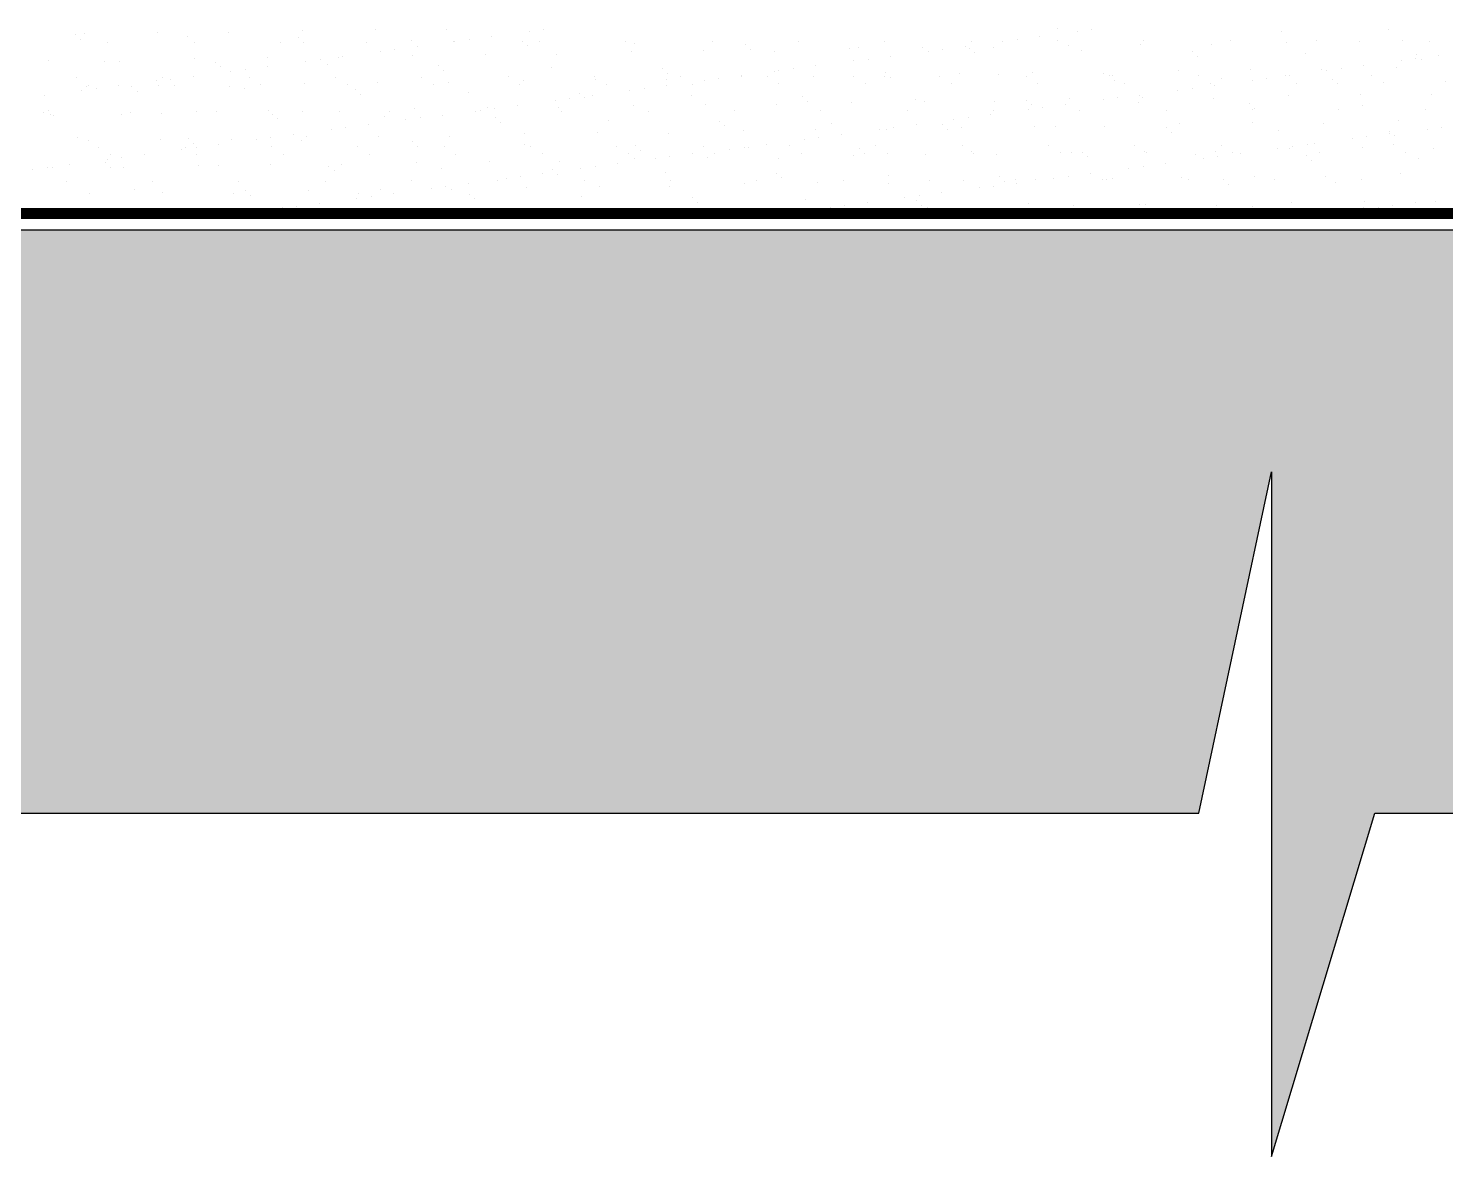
# Model space of a CAD drawing. Header units: centimetres. Extents: x -5119 to 2082, y -6603 to -947.
# Drawn here: x -82.9 to 19.2, y -3573 to -3491.7 of the extents above; entities that cross this region are included whole.
import ezdxf

# ---------------------------------------------------------------- set-up
doc = ezdxf.new("R2010")
doc.units = ezdxf.units.CM
doc.header["$LTSCALE"] = 100
doc.header["$MEASUREMENT"] = 0
for name, color, linetype in [('A807-Details-Railing and Cat ladder$0$A-CONC', 5, 'Continuous'), ('A807-Details-Railing and Cat ladder$0$A-HATCH-14', 14, 'Continuous'), ('A807-Details-Railing and Cat ladder$0$A-HATH-CONC', 253, 'Continuous'), ('A807-Details-Railing and Cat ladder$0$A-WATERPROOFING', 7, 'Continuous'), ('A807-Details-Railing and Cat ladder$0$railiing', 7, 'Continuous')]:
    doc.layers.add(name, color=color, linetype=linetype)

msp = doc.modelspace()

# ---------------------------------------------------------------- hatches: boundary and pattern name
at = {"layer": 'A807-Details-Railing and Cat ladder$0$A-HATH-CONC', "ltscale": 0.8}
msp.add_hatch(color=256, dxfattribs=at).paths.add_polyline_path([(6.666, -3523.653), (6.666, -3572.994), (14.122, -3548.26), (196.591, -3548.26), (196.591, -3506.241), (-202.54, -3506.241), (-202.54, -3548.26), (1.44, -3548.26)])

# ---------------------------------------------------------------- linework, layer by layer
at = {"layer": 'A807-Details-Railing and Cat ladder$0$A-CONC'}
msp.add_line((196.771, -3506.241), (-202.753, -3506.241), dxfattribs=at)
at = {"layer": 'A807-Details-Railing and Cat ladder$0$A-HATCH-14', "linetype": 'Continuous'}
for p, q in [((-79.523, -3492.146), (-79.523, -3492.146)), ((-79.155, -3492.483), (-79.155, -3492.483)), ((-78.848, -3492.072), (-78.848, -3492.072)), ((-73.619, -3492.005), (-73.619, -3492.005)), ((-71.412, -3492.322), (-71.412, -3492.322)), ((-68.509, -3492.029), (-68.509, -3492.029)), ((-63.418, -3492.391), (-63.418, -3492.391)), ((-63.114, -3491.835), (-63.114, -3491.835)), ((-57.885, -3491.768), (-57.885, -3491.768)), ((-52.775, -3491.793), (-52.775, -3491.793)), ((-51.123, -3492.532), (-51.123, -3492.532)), ((-49.499, -3492.318), (-49.499, -3492.318)), ((-46.785, -3491.961), (-46.785, -3491.961)), ((-45.745, -3491.824), (-45.745, -3491.824)), ((-11.641, -3492.506), (-11.641, -3492.506)), ((-10.017, -3492.292), (-10.017, -3492.292)), ((-8.731, -3491.711), (-8.731, -3491.711)), ((-7.303, -3491.935), (-7.303, -3491.935)), ((-6.264, -3491.798), (-6.264, -3491.798)), ((7.374, -3491.956), (7.374, -3491.956)), ((15.117, -3491.795), (15.117, -3491.795)), ((-77.177, -3492.737), (-77.177, -3492.737)), ((-70.956, -3492.725), (-70.956, -3492.725)), ((-64.736, -3492.714), (-64.736, -3492.714)), ((-63.05, -3492.728), (-63.05, -3492.728)), ((-58.515, -3492.703), (-58.515, -3492.703)), ((-57.539, -3493.376), (-57.539, -3493.376)), ((-56.5, -3493.239), (-56.5, -3493.239)), ((-55.307, -3492.567), (-55.307, -3492.567)), ((-54.876, -3493.026), (-54.876, -3493.026)), ((-52.294, -3492.691), (-52.294, -3492.691)), ((-52.162, -3492.668), (-52.162, -3492.668)), ((-47.314, -3492.636), (-47.314, -3492.636)), ((-46.945, -3492.973), (-46.945, -3492.973)), ((-46.073, -3492.68), (-46.073, -3492.68)), ((-39.852, -3492.669), (-39.852, -3492.669)), ((-39.449, -3493.405), (-39.449, -3493.405)), ((-39.202, -3492.813), (-39.202, -3492.813)), ((-34.22, -3493.338), (-34.22, -3493.338)), ((-33.631, -3492.657), (-33.631, -3492.657)), ((-31.209, -3492.881), (-31.209, -3492.881)), ((-30.841, -3493.219), (-30.841, -3493.219)), ((-29.11, -3493.362), (-29.11, -3493.362)), ((-27.41, -3492.646), (-27.41, -3492.646)), ((-23.715, -3493.168), (-23.715, -3493.168)), ((-23.098, -3493.058), (-23.098, -3493.058)), ((-21.189, -3492.635), (-21.189, -3492.635)), ((-18.486, -3493.101), (-18.486, -3493.101)), ((-18.058, -3493.351), (-18.058, -3493.351)), ((-17.018, -3493.214), (-17.018, -3493.214)), ((-15.394, -3493), (-15.394, -3493)), ((-15.104, -3493.127), (-15.104, -3493.127)), ((-14.969, -3492.624), (-14.969, -3492.624)), ((-14.736, -3493.464), (-14.736, -3493.464)), ((-13.376, -3493.126), (-13.376, -3493.126)), ((-12.681, -3492.643), (-12.681, -3492.643)), ((-8.748, -3492.612), (-8.748, -3492.612)), ((-7.981, -3492.932), (-7.981, -3492.932)), ((-6.993, -3493.303), (-6.993, -3493.303)), ((-2.752, -3492.865), (-2.752, -3492.865)), ((-2.527, -3492.601), (-2.527, -3492.601)), ((1, -3493.372), (1, -3493.372)), ((2.359, -3492.889), (2.359, -3492.889)), ((3.694, -3492.59), (3.694, -3492.59)), ((7.754, -3492.695), (7.754, -3492.695)), ((9.111, -3493.549), (9.111, -3493.549)), ((9.915, -3492.578), (9.915, -3492.578)), ((12.983, -3492.628), (12.983, -3492.628)), ((16.136, -3492.567), (16.136, -3492.567)), ((18.093, -3492.653), (18.093, -3492.653)), ((-81.424, -3494.048), (-81.424, -3494.048)), ((-77.417, -3494.075), (-77.417, -3494.075)), ((-76.314, -3494.072), (-76.314, -3494.072)), ((-70.918, -3493.878), (-70.918, -3493.878)), ((-69.423, -3494.144), (-69.423, -3494.144)), ((-69.055, -3494.481), (-69.055, -3494.481)), ((-65.689, -3493.811), (-65.689, -3493.811)), ((-65.63, -3494.442), (-65.63, -3494.442)), ((-62.917, -3494.084), (-62.917, -3494.084)), ((-61.877, -3493.947), (-61.877, -3493.947)), ((-61.312, -3494.321), (-61.312, -3494.321)), ((-60.579, -3493.836), (-60.579, -3493.836)), ((-60.253, -3493.734), (-60.253, -3493.734)), ((-55.184, -3493.641), (-55.184, -3493.641)), ((-53.319, -3494.389), (-53.319, -3494.389)), ((-49.955, -3493.575), (-49.955, -3493.575)), ((-45.207, -3494.566), (-45.207, -3494.566)), ((-44.845, -3493.599), (-44.845, -3493.599)), ((-26.148, -3494.416), (-26.148, -3494.416)), ((-23.435, -3494.059), (-23.435, -3494.059)), ((-22.395, -3493.922), (-22.395, -3493.922)), ((-20.771, -3493.708), (-20.771, -3493.708)), ((1.368, -3493.709), (1.368, -3493.709)), ((13.334, -3494.39), (13.334, -3494.39)), ((15.684, -3494.501), (15.684, -3494.501)), ((16.047, -3494.033), (16.047, -3494.033)), ((17.087, -3493.896), (17.087, -3493.896)), ((17.105, -3493.617), (17.105, -3493.617)), ((17.473, -3493.955), (17.473, -3493.955)), ((18.711, -3493.682), (18.711, -3493.682)), ((-79.439, -3495.27), (-79.439, -3495.27)), ((-73.671, -3495.5), (-73.671, -3495.5)), ((-73.218, -3495.259), (-73.218, -3495.259)), ((-72.631, -3495.363), (-72.631, -3495.363)), ((-71.007, -3495.149), (-71.007, -3495.149)), ((-68.294, -3494.792), (-68.294, -3494.792)), ((-67.254, -3494.655), (-67.254, -3494.655)), ((-66.997, -3495.248), (-66.997, -3495.248)), ((-60.776, -3495.236), (-60.776, -3495.236)), ((-54.555, -3495.225), (-54.555, -3495.225)), ((-52.95, -3494.727), (-52.95, -3494.727)), ((-48.335, -3495.214), (-48.335, -3495.214)), ((-47.254, -3495.447), (-47.254, -3495.447)), ((-42.114, -3495.202), (-42.114, -3495.202)), ((-42.025, -3495.381), (-42.025, -3495.381)), ((-37.214, -3494.635), (-37.214, -3494.635)), ((-36.915, -3495.405), (-36.915, -3495.405)), ((-36.846, -3494.972), (-36.846, -3494.972)), ((-35.893, -3495.191), (-35.893, -3495.191)), ((-34.189, -3495.474), (-34.189, -3495.474)), ((-33.149, -3495.337), (-33.149, -3495.337)), ((-31.525, -3495.124), (-31.525, -3495.124)), ((-31.519, -3495.211), (-31.519, -3495.211)), ((-29.672, -3495.18), (-29.672, -3495.18)), ((-29.103, -3494.811), (-29.103, -3494.811)), ((-28.812, -3494.766), (-28.812, -3494.766)), ((-27.772, -3494.63), (-27.772, -3494.63)), ((-26.29, -3495.144), (-26.29, -3495.144)), ((-23.451, -3495.168), (-23.451, -3495.168)), ((-21.18, -3495.169), (-21.18, -3495.169)), ((-21.109, -3494.88), (-21.109, -3494.88)), ((-20.741, -3495.217), (-20.741, -3495.217)), ((-17.23, -3495.157), (-17.23, -3495.157)), ((-15.785, -3494.974), (-15.785, -3494.974)), ((-12.998, -3495.057), (-12.998, -3495.057)), ((-11.009, -3495.146), (-11.009, -3495.146)), ((-10.556, -3494.908), (-10.556, -3494.908)), ((-5.446, -3494.932), (-5.446, -3494.932)), ((-5.005, -3495.125), (-5.005, -3495.125)), ((-4.788, -3495.135), (-4.788, -3495.135)), ((-4.637, -3495.463), (-4.637, -3495.463)), ((-0.05, -3494.738), (-0.05, -3494.738)), ((1.432, -3495.123), (1.432, -3495.123)), ((3.106, -3495.302), (3.106, -3495.302)), ((5.179, -3494.671), (5.179, -3494.671)), ((5.293, -3495.449), (5.293, -3495.449)), ((6.333, -3495.312), (6.333, -3495.312)), ((7.653, -3495.112), (7.653, -3495.112)), ((7.957, -3495.098), (7.957, -3495.098)), ((10.289, -3494.696), (10.289, -3494.696)), ((10.67, -3494.741), (10.67, -3494.741)), ((11.1, -3495.37), (11.1, -3495.37)), ((11.71, -3494.604), (11.71, -3494.604)), ((13.874, -3495.101), (13.874, -3495.101)), ((19.211, -3495.547), (19.211, -3495.547)), ((-81.761, -3496.565), (-81.761, -3496.565)), ((-79.048, -3496.208), (-79.048, -3496.208)), ((-78.723, -3495.921), (-78.723, -3495.921)), ((-78.597, -3495.807), (-78.597, -3495.807)), ((-78.008, -3496.071), (-78.008, -3496.071)), ((-76.384, -3495.857), (-76.384, -3495.857)), ((-75.428, -3495.897), (-75.428, -3495.897)), ((-75.06, -3496.235), (-75.06, -3496.235)), ((-73.494, -3495.854), (-73.494, -3495.854)), ((-72.376, -3495.796), (-72.376, -3495.796)), ((-68.383, -3495.878), (-68.383, -3495.878)), ((-67.317, -3496.074), (-67.317, -3496.074)), ((-66.155, -3495.784), (-66.155, -3495.784)), ((-62.988, -3495.684), (-62.988, -3495.684)), ((-59.934, -3495.773), (-59.934, -3495.773)), ((-59.324, -3496.143), (-59.324, -3496.143)), ((-58.956, -3496.48), (-58.956, -3496.48)), ((-57.759, -3495.617), (-57.759, -3495.617)), ((-53.713, -3495.762), (-53.713, -3495.762)), ((-52.649, -3495.642), (-52.649, -3495.642)), ((-51.213, -3496.319), (-51.213, -3496.319)), ((-47.492, -3495.75), (-47.492, -3495.75)), ((-43.219, -3496.388), (-43.219, -3496.388)), ((-42.28, -3496.54), (-42.28, -3496.54)), ((-41.271, -3495.739), (-41.271, -3495.739)), ((-39.566, -3496.182), (-39.566, -3496.182)), ((-38.526, -3496.045), (-38.526, -3496.045)), ((-36.902, -3495.832), (-36.902, -3495.832)), ((-35.108, -3496.565), (-35.108, -3496.565)), ((-35.05, -3495.728), (-35.05, -3495.728)), ((-28.83, -3495.716), (-28.83, -3495.716)), ((-22.609, -3495.705), (-22.609, -3495.705)), ((-16.388, -3495.694), (-16.388, -3495.694)), ((-10.167, -3495.683), (-10.167, -3495.683)), ((-3.946, -3495.671), (-3.946, -3495.671)), ((-2.798, -3496.514), (-2.798, -3496.514)), ((-0.084, -3496.157), (-0.084, -3496.157)), ((0.955, -3496.02), (0.955, -3496.02)), ((2.275, -3495.66), (2.275, -3495.66)), ((2.579, -3495.806), (2.579, -3495.806)), ((7.88, -3496.544), (7.88, -3496.544)), ((8.496, -3495.649), (8.496, -3495.649)), ((11.468, -3495.708), (11.468, -3495.708)), ((13.109, -3496.477), (13.109, -3496.477)), ((14.717, -3495.637), (14.717, -3495.637)), ((18.219, -3496.502), (18.219, -3496.502)), ((-55.058, -3497.49), (-55.058, -3497.49)), ((-50.321, -3497.598), (-50.321, -3497.598)), ((-49.829, -3497.424), (-49.829, -3497.424)), ((-49.281, -3497.461), (-49.281, -3497.461)), ((-47.657, -3497.247), (-47.657, -3497.247)), ((-44.943, -3496.89), (-44.943, -3496.89)), ((-44.719, -3497.448), (-44.719, -3497.448)), ((-43.904, -3496.753), (-43.904, -3496.753)), ((-42.851, -3496.725), (-42.851, -3496.725)), ((-39.324, -3497.254), (-39.324, -3497.254)), ((-34.095, -3497.187), (-34.095, -3497.187)), ((-28.984, -3497.212), (-28.984, -3497.212)), ((-27.115, -3496.633), (-27.115, -3496.633)), ((-26.746, -3496.971), (-26.746, -3496.971)), ((-23.589, -3497.017), (-23.589, -3497.017)), ((-19.576, -3497.637), (-19.576, -3497.637)), ((-19.003, -3496.81), (-19.003, -3496.81)), ((-18.36, -3496.95), (-18.36, -3496.95)), ((-13.355, -3497.626), (-13.355, -3497.626)), ((-13.25, -3496.975), (-13.25, -3496.975)), ((-11.01, -3496.878), (-11.01, -3496.878)), ((-10.839, -3497.572), (-10.839, -3497.572)), ((-10.642, -3497.216), (-10.642, -3497.216)), ((-9.799, -3497.436), (-9.799, -3497.436)), ((-8.175, -3497.222), (-8.175, -3497.222)), ((-7.855, -3496.781), (-7.855, -3496.781)), ((-7.134, -3497.614), (-7.134, -3497.614)), ((-5.462, -3496.864), (-5.462, -3496.864)), ((-4.422, -3496.728), (-4.422, -3496.728)), ((-2.899, -3497.055), (-2.899, -3497.055)), ((-2.626, -3496.714), (-2.626, -3496.714)), ((-0.913, -3497.603), (-0.913, -3497.603)), ((2.484, -3496.738), (2.484, -3496.738)), ((5.095, -3497.124), (5.095, -3497.124)), ((5.307, -3497.592), (5.307, -3497.592)), ((5.463, -3497.461), (5.463, -3497.461)), ((11.528, -3497.581), (11.528, -3497.581)), ((13.206, -3497.3), (13.206, -3497.3)), ((17.749, -3497.569), (17.749, -3497.569)), ((-81.785, -3497.75), (-81.785, -3497.75)), ((-81.433, -3497.651), (-81.433, -3497.651)), ((-81.298, -3497.897), (-81.298, -3497.897)), ((-81.065, -3497.988), (-81.065, -3497.988)), ((-76.188, -3497.921), (-76.188, -3497.921)), ((-75.564, -3497.739), (-75.564, -3497.739)), ((-73.322, -3497.827), (-73.322, -3497.827)), ((-70.792, -3497.727), (-70.792, -3497.727)), ((-69.343, -3497.728), (-69.343, -3497.728)), ((-65.563, -3497.66), (-65.563, -3497.66)), ((-65.329, -3497.896), (-65.329, -3497.896)), ((-64.961, -3498.233), (-64.961, -3498.233)), ((-63.122, -3497.716), (-63.122, -3497.716)), ((-60.453, -3497.685), (-60.453, -3497.685)), ((-58.411, -3498.663), (-58.411, -3498.663)), ((-57.218, -3498.073), (-57.218, -3498.073)), ((-56.901, -3497.705), (-56.901, -3497.705)), ((-55.698, -3498.306), (-55.698, -3498.306)), ((-54.658, -3498.169), (-54.658, -3498.169)), ((-53.034, -3497.955), (-53.034, -3497.955)), ((-50.68, -3497.694), (-50.68, -3497.694)), ((-49.224, -3498.141), (-49.224, -3498.141)), ((-48.856, -3498.479), (-48.856, -3498.479)), ((-44.46, -3497.682), (-44.46, -3497.682)), ((-41.113, -3498.318), (-41.113, -3498.318)), ((-38.239, -3497.671), (-38.239, -3497.671)), ((-33.12, -3498.386), (-33.12, -3498.386)), ((-32.018, -3497.66), (-32.018, -3497.66)), ((-25.797, -3497.648), (-25.797, -3497.648)), ((-25.008, -3498.563), (-25.008, -3498.563)), ((-18.929, -3498.638), (-18.929, -3498.638)), ((-17.015, -3498.632), (-17.015, -3498.632)), ((-16.216, -3498.28), (-16.216, -3498.28)), ((-15.176, -3498.143), (-15.176, -3498.143)), ((-13.552, -3497.93), (-13.552, -3497.93)), ((0.075, -3498.587), (0.075, -3498.587)), ((5.304, -3498.52), (5.304, -3498.52)), ((10.414, -3498.545), (10.414, -3498.545)), ((15.81, -3498.35), (15.81, -3498.35)), ((-79.327, -3499.58), (-79.327, -3499.58)), ((-71.334, -3499.649), (-71.334, -3499.649)), ((-65.412, -3499.585), (-65.412, -3499.585)), ((-63.788, -3499.371), (-63.788, -3499.371)), ((-62.862, -3499.533), (-62.862, -3499.533)), ((-61.075, -3499.014), (-61.075, -3499.014)), ((-60.035, -3498.877), (-60.035, -3498.877)), ((-57.633, -3499.466), (-57.633, -3499.466)), ((-52.523, -3499.491), (-52.523, -3499.491)), ((-47.128, -3499.297), (-47.128, -3499.297)), ((-41.899, -3499.23), (-41.899, -3499.23)), ((-36.789, -3499.254), (-36.789, -3499.254)), ((-32.751, -3498.724), (-32.751, -3498.724)), ((-31.393, -3499.06), (-31.393, -3499.06)), ((-26.164, -3498.993), (-26.164, -3498.993)), ((-25.93, -3499.559), (-25.93, -3499.559)), ((-24.306, -3499.345), (-24.306, -3499.345)), ((-21.593, -3498.988), (-21.593, -3498.988)), ((-21.054, -3499.018), (-21.054, -3499.018)), ((-20.553, -3498.851), (-20.553, -3498.851)), ((-16.647, -3498.969), (-16.647, -3498.969)), ((-15.659, -3498.823), (-15.659, -3498.823)), ((-10.43, -3498.757), (-10.43, -3498.757)), ((-8.904, -3498.808), (-8.904, -3498.808)), ((-5.32, -3498.781), (-5.32, -3498.781)), ((-0.91, -3498.877), (-0.91, -3498.877)), ((-0.542, -3499.214), (-0.542, -3499.214)), ((7.201, -3499.054), (7.201, -3499.054)), ((12.512, -3499.67), (12.512, -3499.67)), ((13.551, -3499.534), (13.551, -3499.534)), ((15.176, -3499.32), (15.176, -3499.32)), ((15.194, -3499.122), (15.194, -3499.122)), ((15.562, -3499.46), (15.562, -3499.46)), ((17.889, -3498.962), (17.889, -3498.962)), ((18.929, -3498.826), (18.929, -3498.826)), ((-78.597, -3499.77), (-78.597, -3499.77)), ((-77.826, -3500.272), (-77.826, -3500.272)), ((-73.368, -3499.703), (-73.368, -3499.703)), ((-71.829, -3500.43), (-71.829, -3500.43)), ((-71.605, -3500.261), (-71.605, -3500.261)), ((-70.966, -3499.987), (-70.966, -3499.987)), ((-70.789, -3500.293), (-70.789, -3500.293)), ((-69.165, -3500.079), (-69.165, -3500.079)), ((-68.258, -3499.728), (-68.258, -3499.728)), ((-66.452, -3499.722), (-66.452, -3499.722)), ((-65.384, -3500.25), (-65.384, -3500.25)), ((-63.223, -3499.826), (-63.223, -3499.826)), ((-59.163, -3500.239), (-59.163, -3500.239)), ((-55.229, -3499.894), (-55.229, -3499.894)), ((-54.861, -3500.232), (-54.861, -3500.232)), ((-52.942, -3500.227), (-52.942, -3500.227)), ((-47.118, -3500.071), (-47.118, -3500.071)), ((-46.721, -3500.216), (-46.721, -3500.216)), ((-40.5, -3500.205), (-40.5, -3500.205)), ((-39.125, -3500.14), (-39.125, -3500.14)), ((-38.757, -3500.477), (-38.757, -3500.477)), ((-34.279, -3500.193), (-34.279, -3500.193)), ((-32.347, -3500.404), (-32.347, -3500.404)), ((-31.308, -3500.267), (-31.308, -3500.267)), ((-31.014, -3500.316), (-31.014, -3500.316)), ((-29.683, -3500.053), (-29.683, -3500.053)), ((-28.059, -3500.182), (-28.059, -3500.182)), ((-26.97, -3499.696), (-26.97, -3499.696)), ((-23.02, -3500.385), (-23.02, -3500.385)), ((-21.838, -3500.171), (-21.838, -3500.171)), ((-20.995, -3500.707), (-20.995, -3500.707)), ((-15.617, -3500.159), (-15.617, -3500.159)), ((-14.909, -3500.562), (-14.909, -3500.562)), ((-14.774, -3500.696), (-14.774, -3500.696)), ((-9.396, -3500.148), (-9.396, -3500.148)), ((-8.554, -3500.685), (-8.554, -3500.685)), ((-7.729, -3500.63), (-7.729, -3500.63)), ((-6.916, -3500.63), (-6.916, -3500.63)), ((-3.175, -3500.137), (-3.175, -3500.137)), ((-2.5, -3500.563), (-2.5, -3500.563)), ((-2.333, -3500.673), (-2.333, -3500.673)), ((2.61, -3500.587), (2.61, -3500.587)), ((3.046, -3500.125), (3.046, -3500.125)), ((3.888, -3500.662), (3.888, -3500.662)), ((7.135, -3500.378), (7.135, -3500.378)), ((8.006, -3500.393), (8.006, -3500.393)), ((8.174, -3500.241), (8.174, -3500.241)), ((9.267, -3500.114), (9.267, -3500.114)), ((9.798, -3500.028), (9.798, -3500.028)), ((10.109, -3500.651), (10.109, -3500.651)), ((13.235, -3500.326), (13.235, -3500.326)), ((15.488, -3500.103), (15.488, -3500.103)), ((16.33, -3500.64), (16.33, -3500.64)), ((18.345, -3500.351), (18.345, -3500.351)), ((-81.544, -3501.709), (-81.544, -3501.709)), ((-79.92, -3501.495), (-79.92, -3501.495)), ((-77.339, -3501.402), (-77.339, -3501.402)), ((-77.206, -3501.138), (-77.206, -3501.138)), ((-76.983, -3500.809), (-76.983, -3500.809)), ((-76.166, -3501.001), (-76.166, -3501.001)), ((-74.542, -3500.787), (-74.542, -3500.787)), ((-70.762, -3500.798), (-70.762, -3500.798)), ((-70.667, -3501.576), (-70.667, -3501.576)), ((-69.228, -3501.579), (-69.228, -3501.579)), ((-65.438, -3501.509), (-65.438, -3501.509)), ((-64.541, -3500.787), (-64.541, -3500.787)), ((-61.234, -3501.648), (-61.234, -3501.648)), ((-60.327, -3501.534), (-60.327, -3501.534)), ((-58.321, -3500.775), (-58.321, -3500.775)), ((-54.932, -3501.339), (-54.932, -3501.339)), ((-52.1, -3500.764), (-52.1, -3500.764)), ((-49.703, -3501.273), (-49.703, -3501.273)), ((-45.879, -3500.753), (-45.879, -3500.753)), ((-44.593, -3501.297), (-44.593, -3501.297)), ((-42.062, -3501.683), (-42.062, -3501.683)), ((-40.438, -3501.469), (-40.438, -3501.469)), ((-39.658, -3500.741), (-39.658, -3500.741)), ((-39.198, -3501.103), (-39.198, -3501.103)), ((-37.724, -3501.112), (-37.724, -3501.112)), ((-36.685, -3500.975), (-36.685, -3500.975)), ((-35.061, -3500.761), (-35.061, -3500.761)), ((-33.969, -3501.036), (-33.969, -3501.036)), ((-33.437, -3500.73), (-33.437, -3500.73)), ((-28.859, -3501.061), (-28.859, -3501.061)), ((-27.216, -3500.719), (-27.216, -3500.719)), ((-23.463, -3500.866), (-23.463, -3500.866)), ((-22.652, -3500.722), (-22.652, -3500.722)), ((-18.234, -3500.8), (-18.234, -3500.8)), ((-13.124, -3500.824), (-13.124, -3500.824)), ((-6.547, -3500.968), (-6.547, -3500.968)), ((-2.58, -3501.657), (-2.58, -3501.657)), ((-0.956, -3501.443), (-0.956, -3501.443)), ((1.196, -3500.807), (1.196, -3500.807)), ((1.757, -3501.086), (1.757, -3501.086)), ((2.797, -3500.949), (2.797, -3500.949)), ((4.421, -3500.736), (4.421, -3500.736)), ((9.189, -3500.876), (9.189, -3500.876)), ((9.557, -3501.213), (9.557, -3501.213)), ((17.3, -3501.052), (17.3, -3501.052)), ((-82.583, -3501.846), (-82.583, -3501.846)), ((-81.172, -3501.746), (-81.172, -3501.746)), ((-80.172, -3502.752), (-80.172, -3502.752)), ((-76.971, -3501.74), (-76.971, -3501.74)), ((-76.062, -3501.77), (-76.062, -3501.77)), ((-73.951, -3502.741), (-73.951, -3502.741)), ((-67.73, -3502.73), (-67.73, -3502.73)), ((-61.509, -3502.718), (-61.509, -3502.718)), ((-60.866, -3501.985), (-60.866, -3501.985)), ((-55.288, -3502.707), (-55.288, -3502.707)), ((-53.123, -3501.824), (-53.123, -3501.824)), ((-49.067, -3502.696), (-49.067, -3502.696)), ((-48.479, -3502.528), (-48.479, -3502.528)), ((-47.439, -3502.391), (-47.439, -3502.391)), ((-45.815, -3502.177), (-45.815, -3502.177)), ((-45.13, -3501.893), (-45.13, -3501.893)), ((-44.762, -3502.23), (-44.762, -3502.23)), ((-43.102, -3501.82), (-43.102, -3501.82)), ((-42.846, -3502.685), (-42.846, -3502.685)), ((-37.019, -3502.07), (-37.019, -3502.07)), ((-36.625, -3502.673), (-36.625, -3502.673)), ((-30.404, -3502.662), (-30.404, -3502.662)), ((-29.025, -3502.138), (-29.025, -3502.138)), ((-28.657, -3502.476), (-28.657, -3502.476)), ((-24.184, -3502.651), (-24.184, -3502.651)), ((-20.914, -3502.315), (-20.914, -3502.315)), ((-17.963, -3502.639), (-17.963, -3502.639)), ((-15.533, -3502.672), (-15.533, -3502.672)), ((-12.921, -3502.384), (-12.921, -3502.384)), ((-12.552, -3502.721), (-12.552, -3502.721)), ((-11.742, -3502.628), (-11.742, -3502.628)), ((-10.304, -3502.606), (-10.304, -3502.606)), ((-8.997, -3502.502), (-8.997, -3502.502)), ((-7.957, -3502.365), (-7.957, -3502.365)), ((-6.333, -3502.151), (-6.333, -3502.151)), ((-5.521, -3502.617), (-5.521, -3502.617)), ((-5.194, -3502.63), (-5.194, -3502.63)), ((-4.809, -3502.56), (-4.809, -3502.56)), ((-3.62, -3501.794), (-3.62, -3501.794)), ((0.201, -3502.436), (0.201, -3502.436)), ((0.7, -3502.605), (0.7, -3502.605)), ((3.184, -3502.629), (3.184, -3502.629)), ((5.43, -3502.369), (5.43, -3502.369)), ((6.921, -3502.594), (6.921, -3502.594)), ((10.54, -3502.394), (10.54, -3502.394)), ((13.142, -3502.583), (13.142, -3502.583)), ((15.936, -3502.199), (15.936, -3502.199)), ((-78.471, -3503.619), (-78.471, -3503.619)), ((-75.233, -3503.332), (-75.233, -3503.332)), ((-73.242, -3503.552), (-73.242, -3503.552)), ((-68.132, -3503.577), (-68.132, -3503.577)), ((-67.24, -3503.401), (-67.24, -3503.401)), ((-66.871, -3503.738), (-66.871, -3503.738)), ((-62.736, -3503.382), (-62.736, -3503.382)), ((-59.128, -3503.578), (-59.128, -3503.578)), ((-57.507, -3503.316), (-57.507, -3503.316)), ((-56.569, -3503.593), (-56.569, -3503.593)), ((-53.856, -3503.236), (-53.856, -3503.236)), ((-52.816, -3503.099), (-52.816, -3503.099)), ((-52.397, -3503.34), (-52.397, -3503.34)), ((-51.192, -3502.885), (-51.192, -3502.885)), ((-51.135, -3503.646), (-51.135, -3503.646)), ((-47.002, -3503.146), (-47.002, -3503.146)), ((-41.773, -3503.079), (-41.773, -3503.079)), ((-36.663, -3503.103), (-36.663, -3503.103)), ((-31.268, -3502.909), (-31.268, -3502.909)), ((-26.039, -3502.842), (-26.039, -3502.842)), ((-20.929, -3502.867), (-20.929, -3502.867)), ((-17.087, -3503.567), (-17.087, -3503.567)), ((-14.374, -3503.21), (-14.374, -3503.21)), ((-13.334, -3503.073), (-13.334, -3503.073)), ((-11.71, -3502.859), (-11.71, -3502.859)), ((3.552, -3502.966), (3.552, -3502.966)), ((11.295, -3502.805), (11.295, -3502.805)), ((-64.61, -3504.652), (-64.61, -3504.652)), ((-63.57, -3504.515), (-63.57, -3504.515)), ((-61.946, -3504.301), (-61.946, -3504.301)), ((-59.233, -3503.944), (-59.233, -3503.944)), ((-58.193, -3503.807), (-58.193, -3503.807)), ((-50.767, -3503.984), (-50.767, -3503.984)), ((-43.024, -3503.823), (-43.024, -3503.823)), ((-35.03, -3503.892), (-35.03, -3503.892)), ((-34.662, -3504.229), (-34.662, -3504.229)), ((-26.919, -3504.068), (-26.919, -3504.068)), ((-25.128, -3504.626), (-25.128, -3504.626)), ((-24.089, -3504.489), (-24.089, -3504.489)), ((-23.337, -3504.715), (-23.337, -3504.715)), ((-22.465, -3504.275), (-22.465, -3504.275)), ((-19.751, -3503.918), (-19.751, -3503.918)), ((-18.926, -3504.137), (-18.926, -3504.137)), ((-18.711, -3503.781), (-18.711, -3503.781)), ((-18.558, -3504.474), (-18.558, -3504.474)), ((-18.108, -3504.649), (-18.108, -3504.649)), ((-12.998, -3504.673), (-12.998, -3504.673)), ((-10.815, -3504.313), (-10.815, -3504.313)), ((-7.603, -3504.479), (-7.603, -3504.479)), ((-2.821, -3504.382), (-2.821, -3504.382)), ((-2.453, -3504.72), (-2.453, -3504.72)), ((-2.374, -3504.412), (-2.374, -3504.412)), ((2.736, -3504.437), (2.736, -3504.437)), ((5.29, -3504.559), (5.29, -3504.559)), ((8.131, -3504.242), (8.131, -3504.242)), ((13.283, -3504.627), (13.283, -3504.627)), ((13.36, -3504.175), (13.36, -3504.175)), ((14.353, -3504.6), (14.353, -3504.6)), ((15.393, -3504.463), (15.393, -3504.463)), ((17.017, -3504.249), (17.017, -3504.249)), ((18.47, -3504.2), (18.47, -3504.2)), ((-67.323, -3505.009), (-67.323, -3505.009)), ((-39.072, -3504.952), (-39.072, -3504.952)), ((-33.843, -3504.885), (-33.843, -3504.885)), ((-28.733, -3504.91), (-28.733, -3504.91)), ((-27.842, -3504.983), (-27.842, -3504.983)), ((11.64, -3504.957), (11.64, -3504.957)), ((13.652, -3504.965), (13.652, -3504.965))]:
    msp.add_line(p, q, dxfattribs=at)
at = {"layer": 'A807-Details-Railing and Cat ladder$0$A-WATERPROOFING', "ltscale": 100, "const_width": 0.799}
msp.add_lwpolyline([(196.591, -3505.043), (-202.54, -3505.043)], dxfattribs=at)
at = {"layer": 'A807-Details-Railing and Cat ladder$0$railiing', "color": 8}
msp.add_lwpolyline([(-219.837, -3548.26), (1.44, -3548.26), (6.666, -3523.653), (6.666, -3572.994), (14.122, -3548.26), (213.099, -3548.26)], dxfattribs=at)

doc.saveas('drawing.dxf')
